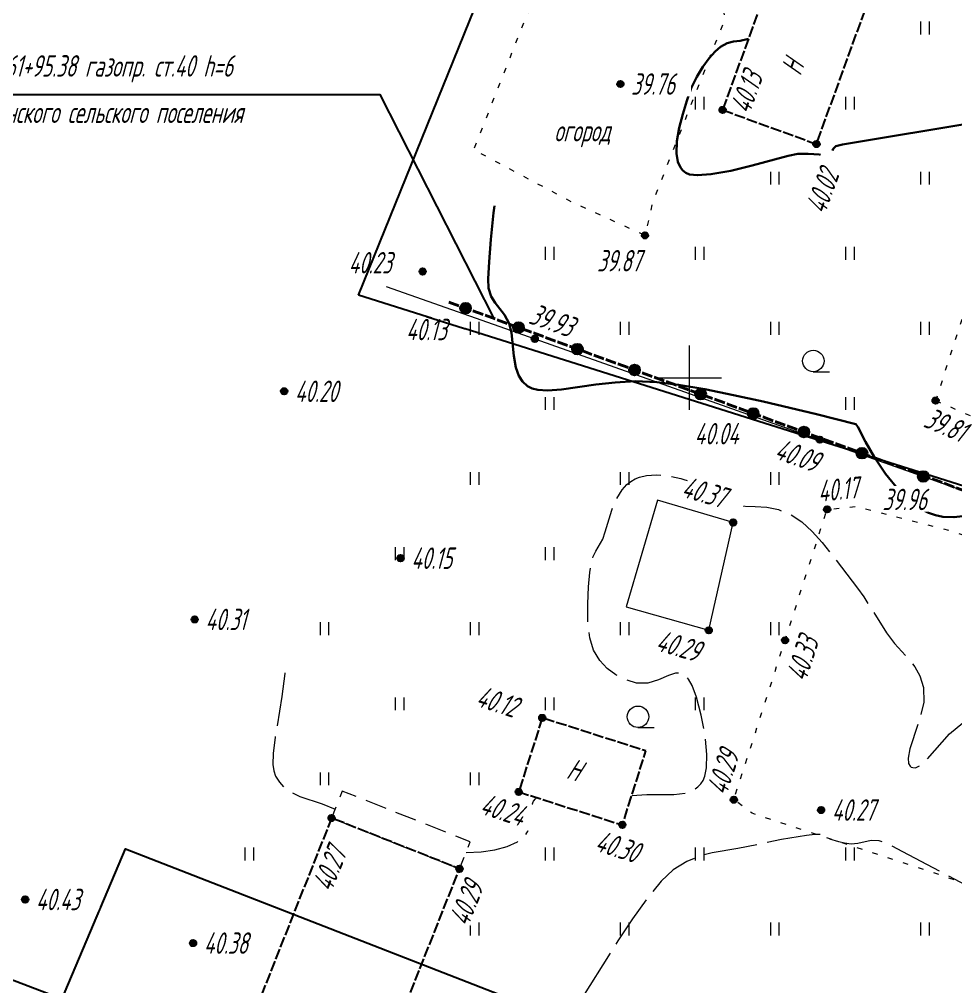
# Model space of a CAD drawing. Extents: x 2208637 to 2213412, y 575334 to 577367.
# Drawn here: x 2211068.76 to 2211112.42, y 576671.61 to 576716.71 of the extents above; entities that cross this region are included whole.
import ezdxf
from ezdxf.enums import TextEntityAlignment as Align

# ---------------------------------------------------------------- set-up
doc = ezdxf.new("R2010")
doc.units = 0
doc.header["$LTSCALE"] = 0.5
for name, pattern in [('2000_13', [1, 1, 0]), ('2000_16', [1, 1, 0]), ('2000_366_2', [1.5, 0.5, -1]), ('500_121_1_2', [1, 1, 0]), ('500_329_3', [6, 5, -1]), ('500_49_2', [3, 2, -1])]:
    doc.linetypes.add(name, pattern=pattern)
doc.layers.get('0').update_dxf_attribs({"lineweight": 25})
for name, color, linetype, lineweight in [('ИИ_ГАЗОПРОВОДЫ', 150, 'Continuous', 25), ('ИИ_ГОРИЗОНТАЛИ_ОСН', 32, 'Continuous', 15), ('ИИ_ГОРИЗОНТАЛИ_УТОЛЩ', 32, 'Continuous', 30), ('ИИ_ГРАНИЦЫ_ЗЕМЛЕПОЛЬЗОВАТЕЛЕЙ', 7, 'Continuous', 25), ('ИИ_КООРДИНАТНАЯ_СЕТКА', 3, 'Continuous', 25), ('ИИ_ОГРАДЫ', 7, 'Continuous', 25), ('ИИ_ОТМЕТКИ', 7, 'Continuous', 25), ('ИИ_СООРУЖЕНИЯ', 7, 'Continuous', 25), ('ИИ_ТРАССЫ_КЛС', 5, 'Continuous', 40), ('ИИ_УГОДЬЯ', 7, 'Continuous', 25)]:
    doc.layers.add(name, color=color, linetype=linetype, lineweight=lineweight)
doc.styles.add('D431', font='', dxfattribs={"height": 1})
doc.styles.add('GOST 2.304', font='cs_gost2304.shx', dxfattribs={"width": 0.8, "oblique": 15})
doc.styles.add('VNIPISIMPLEXCUR', font='simplex.shx', dxfattribs={"width": 0.8, "oblique": 15})
doc.styles.get('D431').set_extended_font_data('D431', italic=True)
doc.linetypes.add('2000_417_2', pattern='A,0,[3,Topography.shx,S=1,R=0,X=0,Y=0],-1.5', length=1.5)
doc.linetypes.add('2000_475_1', pattern='A,3,[1,Topography.shx,S=0.5,R=90,X=0,Y=0],0', length=3)
doc.linetypes.add('2000_476_2_5', pattern='A,5,-0.5,[40,Topography.shx,S=1,R=0,X=0,Y=0],-0.5,5', length=11)
doc.linetypes.add('2000_485_1', pattern='A,34.5,[1,Topography.shx,S=1.5,R=120,X=0.5,Y=-0.87],-0.01,[1,Topography.shx,S=1.5,R=0,X=-0.25,Y=0.43],0,[3,Topography.shx,S=1,R=0,X=0.5,Y=0],-0.01,[1,Topography.shx,S=1.5,R=60,X=0.5,Y=-0.87],-1,34.5', length=70.02)

# ---------------------------------------------------------------- blocks, each defined once
blk = doc.blocks.new('500_12')
at = {"color": 0, "linetype": 'Continuous', "lineweight": -2, "flags": 128}
for points in [[(0, 3), (0, -3)], [(-3, 0), (3, 0)]]:
    blk.add_lwpolyline(points, dxfattribs=at)
at = {"color": 7, "linetype": 'Continuous', "lineweight": -2, "style": 'D431'}
blk.add_attdef('Вертикальная_подпись', (-0.5, 0.5), '', height=2, rotation=90, dxfattribs=at)
blk.add_attdef('Горизонтальная_подпись', (0.5, 0.5), '', height=2, dxfattribs=at)
blk = doc.blocks.new('500_401')
at = {"color": 0, "linetype": 'Continuous', "lineweight": -2}
for points in [[(-0.4, 0), (-0.4, 1.2)], [(0.4, 0), (0.4, 1.2)]]:
    blk.add_lwpolyline(points, dxfattribs=at)
blk = doc.blocks.new('500_379')
at = {"color": 0, "linetype": 'Continuous', "lineweight": -2}
blk.add_lwpolyline([(0, -1), (1.5, -1)], dxfattribs=at)
blk.add_circle((0, 0), 1, dxfattribs=at)
blk = doc.blocks.new('500_330_1')
at = {"linetype": 'Continuous', "lineweight": -2}
h = blk.add_hatch(color=0, dxfattribs=at)
h.dxf.hatch_style = 1
edge = h.paths.add_edge_path()
edge.add_arc((0, 0), 0.3, 0, 360)
at = {"color": 0, "linetype": 'Continuous', "lineweight": -2}
blk.add_circle((0, 0), 0.3, dxfattribs=at)
at = {"color": 0, "linetype": 'Continuous', "lineweight": -2, "style": 'GOST 2.304', "flags": 1}
for tag, p in [('Номер', (-1, -1)), ('Номер_рабочей_станции', (-1, -3.5))]:
    blk.add_attdef(tag, text='', height=2, dxfattribs=at).set_placement(p, align=Align.RIGHT)
at = {"color": 0, "linetype": 'Continuous', "lineweight": -2, "style": 'GOST 2.304'}
blk.add_attdef('Высота', (1, -1), '', height=2, dxfattribs=at)
at = {"color": 0, "linetype": 'Continuous', "lineweight": -2, "style": 'GOST 2.304', "flags": 1}
blk.add_attdef('Код', (0, -3.5), '', height=2, dxfattribs=at)
blk = doc.blocks.new('P9645A14E2C594F75A7D5863187C4B8')
at = {"color": 0, "linetype": '2000_485_1', "lineweight": -2, "flags": 128}
blk.add_lwpolyline([(2211062.42, 576651.2), (2211063.76, 576654.56), (2211073.71, 576678.04), (2211121.87, 576659.3), (2211111.72, 576634.71), (2211074.35, 576647.21)], close=True, dxfattribs=at)
at = {"color": 0, "lineweight": -2, "flags": 1}
for tag in ['Адрес (местоположение) участка', 'Дата постановки на учет', 'Тип объекта', 'Статус записи о ЗУ по справочнику', 'Кадастровый номер, обозначение, учетный номер объекта', 'Кадастровый номер квартала', 'Вид разрешенного использования по классификатору', 'Площадь, кв.м', 'Категория земель', 'Вид использования по документу', 'Кадастровая стоимость']:
    blk.add_attdef(tag, (0, 0), '', height=0.2, dxfattribs=at)
blk = doc.blocks.new('P73C29463821740C39B50A13DAFD837')
at = {"color": 0, "linetype": '2000_485_1', "lineweight": -2, "flags": 128}
blk.add_lwpolyline([(2211084.58, 576703.85), (2211106.51, 576757.99), (2211131.17, 576748.86), (2211132.75, 576752.65), (2211146.95, 576746.94), (2211146.45, 576745.84), (2211158.63, 576740.76), (2211132.6, 576688.7)], close=True, dxfattribs=at)
at = {"color": 0, "lineweight": -2, "flags": 1}
for tag in ['Адрес (местоположение) участка', 'Дата постановки на учет', 'Тип объекта', 'Статус записи о ЗУ по справочнику', 'Кадастровый номер, обозначение, учетный номер объекта', 'Кадастровый номер квартала', 'Вид разрешенного использования по классификатору', 'Площадь, кв.м', 'Категория земель', 'Вид использования по документу', 'Кадастровая стоимость']:
    blk.add_attdef(tag, (0, 0), '', height=0.2, dxfattribs=at)
blk = doc.blocks.new('500_107_1_1')
at = {"linetype": 'Continuous', "lineweight": -2}
h = blk.add_hatch(color=0, dxfattribs=at)
h.dxf.hatch_style = 1
edge = h.paths.add_edge_path()
edge.add_arc((0, 0), 0.5, 0, 360)
at = {"color": 0, "linetype": 'Continuous', "lineweight": -2}
blk.add_circle((0, 0), 0.5, dxfattribs=at)
at = {"color": 0, "linetype": 'Continuous', "lineweight": -2, "style": 'VNIPISIMPLEXCUR', "oblique": 15, "width": 0.8}
for tag, p in [('Номер', (1, -0.5)), ('Тип', (1, -3)), ('Высота', (1, -5.5)), ('Пояснительная_надпись', (1, -8))]:
    blk.add_attdef(tag, p, '', height=2, dxfattribs=at)

msp = doc.modelspace()

# ---------------------------------------------------------------- linework, layer by layer
at = {"layer": 'ИИ_ГАЗОПРОВОДЫ', "color": 7, "flags": 128}
msp.add_lwpolyline([(2211058.357, 576713.2), (2211085.577, 576713.2), (2211090.885, 576702.762)], dxfattribs=at)
at = {"layer": 'ИИ_ГАЗОПРОВОДЫ', "color": 7, "linetype": '500_121_1_2', "lineweight": 40, "flags": 128}
msp.add_lwpolyline([(2211088.788, 576703.529), (2211142.478, 576683.886), (2211149.678, 576677.847), (2211164.965, 576668.244), (2211179.653, 576655.199)], dxfattribs=at)
at = {"layer": 'ИИ_ГОРИЗОНТАЛИ_ОСН', "color": 32, "linetype": '500_329_3', "lineweight": 20, "elevation": 40.25, "flags": 128}
for points in [[(2211097.32, 576680.527), (2211098.03, 576680.564), (2211099.281, 576680.568), (2211099.804, 576680.634), (2211100.165, 576680.764), (2211100.4, 576680.923), (2211100.538, 576681.065), (2211100.65, 576681.229), (2211100.728, 576681.43), (2211100.799, 576681.813), (2211100.816, 576682.442), (2211100.734, 576683.34), (2211100.564, 576684.264), (2211100.336, 576685.107), (2211100.13, 576685.653), (2211099.972, 576685.951), (2211099.868, 576686.084), (2211099.747, 576686.172), (2211099.599, 576686.223), (2211099.365, 576686.222), (2211099.028, 576686.118), (2211098.57, 576685.917), (2211098.074, 576685.758), (2211097.544, 576685.768), (2211097.03, 576685.93), (2211096.576, 576686.149), (2211096.179, 576686.441), (2211095.833, 576686.822), (2211095.534, 576687.307), (2211095.358, 576687.882), (2211095.277, 576688.635), (2211095.267, 576689.461), (2211095.304, 576690.256), (2211095.366, 576690.917), (2211095.429, 576691.337), (2211095.525, 576691.67), (2211095.646, 576691.919), (2211095.964, 576692.478), (2211096.085, 576692.817), (2211096.386, 576693.83), (2211096.618, 576694.376), (2211096.866, 576694.774), (2211097.096, 576695.028), (2211097.274, 576695.169), (2211097.473, 576695.282), (2211097.683, 576695.366), (2211098.014, 576695.446), (2211098.474, 576695.476), (2211099.052, 576695.422), (2211099.601, 576695.301), (2211100.471, 576695.022), (2211100.859, 576694.823), (2211101.402, 576694.336), (2211101.787, 576694.117), (2211102.151, 576694.031), (2211103.081, 576693.995), (2211103.613, 576693.958), (2211104.165, 576693.849), (2211104.72, 576693.625), (2211105.248, 576693.275), (2211105.737, 576692.833), (2211106.195, 576692.325), (2211106.633, 576691.778), (2211107.852, 576690.187), (2211108.137, 576689.783), (2211109.206, 576688.114), (2211109.578, 576687.618), (2211110.245, 576686.879), (2211110.521, 576686.523), (2211110.749, 576686.103), (2211110.92, 576685.562), (2211110.932, 576684.881), (2211110.759, 576684.129), (2211110.288, 576682.7), (2211110.203, 576682.258), (2211110.229, 576682.01), (2211110.301, 576681.893), (2211110.356, 576681.85), (2211110.42, 576681.823), (2211110.555, 576681.82), (2211110.778, 576681.929), (2211111.114, 576682.24), (2211112.142, 576683.398), (2211112.757, 576683.915), (2211113.437, 576684.202), (2211114.179, 576684.214), (2211114.938, 576684.047), (2211115.654, 576683.777), (2211116.268, 576683.481), (2211116.944, 576683.119), (2211117.369, 576682.994), (2211118, 576682.888), (2211118.522, 576682.775), (2211119.094, 576682.598), (2211119.652, 576682.337), (2211120.162, 576681.976), (2211120.76, 576681.465), (2211121.367, 576680.885), (2211121.907, 576680.318), (2211122.239, 576679.928), (2211122.404, 576679.699), (2211122.478, 576679.546), (2211122.496, 576679.389), (2211122.483, 576679.245), (2211122.421, 576679.064), (2211122.288, 576678.842), (2211122.108, 576678.602), (2211121.821, 576678.348), (2211120.423, 576677.299), (2211117.807, 576675.438), (2211116.911, 576674.837), (2211116.667, 576674.712), (2211116.459, 576674.635), (2211116.206, 576674.624), (2211115.892, 576674.759), (2211115.22, 576675.103), (2211109.967, 576677.904), (2211109.239, 576678.264), (2211108.852, 576678.419), (2211108.477, 576678.433), (2211107.856, 576678.291), (2211107.544, 576678.263), (2211107.236, 576678.299), (2211106.972, 576678.359), (2211106.563, 576678.493), (2211106.252, 576678.658), (2211106.076, 576678.71), (2211105.861, 576678.703), (2211105.467, 576678.657), (2211104.308, 576678.469), (2211102.273, 576678.052), (2211101.068, 576677.853), (2211100.482, 576677.697), (2211099.882, 576677.447), (2211099.249, 576677.057), (2211098.694, 576676.533), (2211098.046, 576675.738), (2211097.357, 576674.776), (2211096.675, 576673.753), (2211095.022, 576671.118), (2211094.738, 576671.078), (2211094.734, 576670.822), (2211094.221, 576670.115), (2211093.67, 576669.4), (2211092.989, 576668.554), (2211092.226, 576667.663), (2211091.432, 576666.81), (2211090.654, 576666.078), (2211089.943, 576665.551), (2211089.201, 576665.22), (2211088.487, 576665.079), (2211087.798, 576665.046), (2211087.132, 576665.04), (2211086.487, 576664.98), (2211085.86, 576664.786), (2211085.25, 576664.376), (2211084.73, 576663.742), (2211084.353, 576662.978), (2211084.09, 576662.157), (2211083.91, 576661.349), (2211083.684, 576660.061), (2211083.577, 576659.725), (2211083.382, 576659.444), (2211083.195, 576659.246), (2211082.99, 576659.059), (2211081.112, 576657.151), (2211080.338, 576656.346), (2211079.625, 576655.572), (2211079.08, 576654.923), (2211078.807, 576654.495), (2211078.767, 576654.026), (2211078.993, 576653.19), (2211078.915, 576652.766), (2211078.649, 576652.446), (2211078.244, 576652.171), (2211077.2, 576651.655), (2211076.136, 576651.085), (2211075.254, 576650.669), (2211074.901, 576650.463), (2211074.615, 576650.213), (2211074.387, 576649.885), (2211074.27, 576649.576), (2211074.184, 576649.239), (2211074.049, 576648.83)], [(2211081.148, 576686.248), (2211081.146, 576686.217), (2211081.005, 576685.141), (2211080.695, 576683.251), (2211080.6, 576682.484), (2211080.586, 576681.977), (2211080.624, 576681.668), (2211080.713, 576681.425), (2211080.899, 576681.143), (2211081.104, 576680.919), (2211081.408, 576680.689), (2211081.839, 576680.478), (2211082.878, 576680.129), (2211083.486, 576679.887)], [(2211089.592, 576677.869), (2211090.298, 576677.891), (2211090.942, 576677.986), (2211091.51, 576678.148), (2211091.985, 576678.371), (2211092.353, 576678.649), (2211092.556, 576678.989), (2211092.611, 576679.377), (2211092.619, 576679.771), (2211092.658, 576680.066), (2211092.739, 576680.262), (2211092.829, 576680.375), (2211092.893, 576680.424)]]:
    msp.add_lwpolyline(points, dxfattribs=at)
at = {"layer": 'ИИ_ГОРИЗОНТАЛИ_УТОЛЩ', "elevation": 40, "flags": 128}
for points in [[(2211113.59, 576711.942), (2211107.139, 576710.865), (2211106.833, 576710.796), (2211106.717, 576710.669), (2211106.65, 576710.527), (2211106.533, 576710.413), (2211106.321, 576710.387), (2211105.545, 576710.437), (2211105.068, 576710.431), (2211104.607, 576710.338), (2211102.931, 576709.887), (2211101.945, 576709.649), (2211101.013, 576709.481), (2211100.383, 576709.437), (2211100.017, 576709.478), (2211099.837, 576709.546), (2211099.702, 576709.659), (2211099.591, 576709.805), (2211099.475, 576710.06), (2211099.404, 576710.458), (2211099.423, 576711.026), (2211099.531, 576711.644), (2211099.695, 576712.281), (2211099.881, 576712.906), (2211100.096, 576713.493), (2211100.355, 576714.026), (2211100.639, 576714.497), (2211100.93, 576714.894), (2211101.208, 576715.208), (2211101.454, 576715.426), (2211101.766, 576715.599), (2211102.059, 576715.665), (2211102.375, 576715.703), (2211102.756, 576715.791)], [(2211090.918, 576708.007), (2211090.88, 576707.68), (2211090.753, 576706.446), (2211090.664, 576705.398), (2211090.622, 576704.617), (2211090.639, 576704.181), (2211090.769, 576703.782), (2211090.951, 576703.483), (2211091.386, 576702.924), (2211091.597, 576702.531), (2211091.715, 576702.09), (2211091.824, 576701.016), (2211091.919, 576700.475), (2211092.062, 576700.081), (2211092.226, 576699.824), (2211092.451, 576699.611), (2211092.672, 576699.497), (2211092.946, 576699.432), (2211093.386, 576699.409), (2211094.041, 576699.457), (2211095.64, 576699.677), (2211096.547, 576699.78), (2211097.502, 576699.832), (2211098.488, 576699.798), (2211099.504, 576699.67), (2211100.726, 576699.459), (2211102.068, 576699.19), (2211103.442, 576698.891), (2211105.942, 576698.305), (2211107.772, 576697.842), (2211107.864, 576697.71), (2211108.221, 576697.009), (2211108.626, 576696.309), (2211109.157, 576695.517), (2211109.796, 576694.738), (2211110.372, 576694.195), (2211110.835, 576693.871), (2211111.157, 576693.707), (2211111.488, 576693.591), (2211111.826, 576693.522), (2211112.342, 576693.495), (2211113.038, 576693.575)]]:
    msp.add_lwpolyline(points, dxfattribs=at)
at = {"layer": 'ИИ_ОГРАДЫ', "linetype": '2000_475_1', "lineweight": 20, "flags": 128}
msp.add_lwpolyline([(2211085.876, 576704.254), (2211092.797, 576701.811), (2211101.264, 576698.821), (2211106.088, 576697.111), (2211119.353, 576692.407), (2211120.505, 576691.998), (2211132.541, 576687.692), (2211131.934, 576686.27), (2211129.11, 576679.656), (2211125.787, 576671.871), (2211125.68, 576671.62)], dxfattribs=at)
at = {"layer": 'ИИ_ОГРАДЫ', "linetype": '2000_476_2_5', "lineweight": 20, "flags": 128}
msp.add_lwpolyline([(2211097.055, 576689.323), (2211100.91, 576688.225), (2211102.046, 576693.251), (2211098.515, 576694.295)], close=True, dxfattribs=at)
at = {"layer": 'ИИ_СООРУЖЕНИЯ', "linetype": '2000_16', "flags": 128}
for points in [[(2211101.556, 576712.482), (2211105.934, 576710.893), (2211108.222, 576717.199), (2211103.843, 576718.787)], [(2211093.146, 576684.142), (2211092.047, 576680.693), (2211096.882, 576679.153), (2211097.981, 576682.601)]]:
    msp.add_lwpolyline(points, close=True, dxfattribs=at)
at = {"layer": 'ИИ_СООРУЖЕНИЯ', "color": 7, "linetype": '500_49_2', "lineweight": 20, "flags": 128}
msp.add_lwpolyline([(2211083.322, 576679.474), (2211089.289, 576677.105), (2211089.789, 576678.363), (2211083.822, 576680.732)], close=True, dxfattribs=at)
at = {"layer": 'ИИ_СООРУЖЕНИЯ', "linetype": '2000_13', "flags": 128}
msp.add_lwpolyline([(2211077.645, 576665.174), (2211079.573, 576664.408), (2211083.079, 576663.017), (2211083.612, 576662.805), (2211086.6, 576670.331), (2211089.289, 576677.105), (2211083.322, 576679.474)], close=True, dxfattribs=at)
at = {"layer": 'ИИ_ТРАССЫ_КЛС', "lineweight": 25, "flags": 128}
msp.add_lwpolyline([(2211119.944, 576652.255), (2211048.322, 576679.599), (2211039.57, 576679.599)], dxfattribs=at)
at = {"layer": 'ИИ_УГОДЬЯ', "linetype": '2000_366_2', "lineweight": 20, "flags": 128}
for points in [[(2211111.488, 576698.932), (2211118.159, 576696.062), (2211122.16, 576694.809), (2211131.91, 576691.756), (2211134.167, 576693.448), (2211138.865, 576703.634), (2211141.094, 576708.467), (2211147.05, 576720.55), (2211148.128, 576726.701), (2211145.152, 576730.136), (2211139.712, 576732.555), (2211136.582, 576737.219), (2211131.707, 576739.526), (2211127.962, 576734.861), (2211125.757, 576730.29), (2211125.242, 576729.223), (2211123.96, 576720.816), (2211120.362, 576714.218), (2211118.386, 576711.194), (2211116.411, 576708.17), (2211113.486, 576705.145)], [(2211094.078, 576721.081), (2211101.353, 576718.378), (2211101.663, 576716.739), (2211098.292, 576708.186), (2211097.937, 576706.635), (2211094.522, 576708.186), (2211089.953, 576710.623)]]:
    msp.add_lwpolyline(points, close=True, dxfattribs=at)
msp.add_lwpolyline([(2211125.787, 576671.871), (2211125.01, 576672.088), (2211120.343, 576673.854), (2211117.125, 576675.031), (2211114.313, 576675.955), (2211102.941, 576679.694), (2211102.08, 576680.328), (2211104.468, 576687.759), (2211106.431, 576693.864), (2211107.79, 576694), (2211112.186, 576692.868), (2211119.652, 576690.409), (2211124.421, 576688.839), (2211131.934, 576686.27)], dxfattribs=at)

# ---------------------------------------------------------------- block references
at = {"layer": 'ИИ_ГАЗОПРОВОДЫ', "color": 7, "xscale": 0.4999999999999999, "yscale": 0.4999999999999999, "zscale": 0.4999999999999999}
for p in [(2211089.572, 576703.242, 40.126), (2211092.041, 576702.338, 39.971), (2211094.786, 576701.334, 39.936), (2211097.452, 576700.359, 39.971), (2211100.532, 576699.232, 40.011), (2211102.986, 576698.334, 40.043), (2211105.35, 576697.469, 40.074), (2211108.056, 576696.479, 40.034), (2211110.914, 576695.399, 39.957)]:
    msp.add_blockref('500_107_1_1', p, dxfattribs=at)
at = {"layer": 'ИИ_КООРДИНАТНАЯ_СЕТКА', "color": 3, "lineweight": 20, "xscale": 0.5, "yscale": 0.5, "zscale": 0.5}
msp.add_blockref('500_12', (2211100, 576700), dxfattribs=at)
at = {"layer": 'ИИ_УГОДЬЯ', "lineweight": 20, "xscale": 0.5, "yscale": 0.5, "zscale": 0.5}
for name, p in [('500_401', (2211111, 576716)), ('500_401', (2211100.5, 576712.5)), ('500_401', (2211107.5, 576712.5)), ('500_401', (2211104, 576709)), ('500_401', (2211111, 576709)), ('500_401', (2211093.5, 576705.5)), ('500_401', (2211100.5, 576705.5)), ('500_401', (2211107.5, 576705.5)), ('500_401', (2211090, 576702)), ('500_401', (2211097, 576702)), ('500_401', (2211104, 576702)), ('500_401', (2211111, 576702)), ('500_379', (2211105.786, 576700.781)), ('500_401', (2211093.5, 576698.5)), ('500_401', (2211107.5, 576698.5)), ('500_401', (2211090, 576695)), ('500_401', (2211097, 576695)), ('500_401', (2211104, 576695)), ('500_401', (2211086.5, 576691.5)), ('500_401', (2211093.5, 576691.5)), ('500_401', (2211083, 576688)), ('500_401', (2211090, 576688)), ('500_401', (2211097, 576688)), ('500_401', (2211104, 576688)), ('500_401', (2211086.5, 576684.5)), ('500_401', (2211093.5, 576684.5)), ('500_401', (2211100.5, 576684.5)), ('500_379', (2211097.611, 576684.194)), ('500_401', (2211083, 576681)), ('500_401', (2211090, 576681)), ('500_401', (2211079.5, 576677.5)), ('500_401', (2211093.5, 576677.5)), ('500_401', (2211100.5, 576677.5)), ('500_401', (2211107.5, 576677.5)), ('500_401', (2211090, 576674)), ('500_401', (2211097, 576674)), ('500_401', (2211104, 576674)), ('500_401', (2211111, 576674))]:
    msp.add_blockref(name, p, dxfattribs=at)

# ---------------------------------------------------------------- wipeouts: each hides what was drawn before it
at = {"lineweight": 0}
for points, layer in [([(2211067.093, 576713.964), (2211082.241, 576713.964), (2211082.241, 576715.162), (2211067.093, 576715.162)], 'ИИ_ГАЗОПРОВОДЫ'), ([(2211081.729, 576698.797), (2211084.53, 576698.797), (2211084.53, 576700.015), (2211081.729, 576700.015)], 'ИИ_ОТМЕТКИ')]:
    msp.add_wipeout(points, dxfattribs=at).dxf.layer = layer

# ---------------------------------------------------------------- next in the draw order: block references
at = {"layer": 'ИИ_ОТМЕТКИ'}
ref = msp.add_blockref('500_330_1', (2211081.112, 576699.367, 40.196), dxfattribs=dict(at, xscale=0.5, yscale=0.5, zscale=0.5))
ref.add_attrib('Высота', '40.20', (2211081.612, 576698.867), dxfattribs={"layer": '0', "color": 0, "linetype": 'Continuous', "lineweight": -2, "height": 1, "style": 'GOST 2.304', "oblique": 15, "width": 0.8})

# ---------------------------------------------------------------- next in the draw order: texts
at = {"layer": 'ИИ_ГАЗОПРОВОДЫ', "color": 7, "style": 'GOST 2.304', "oblique": 15, "width": 0.8}
msp.add_text('ПК61+95.38 газопр. ст.40 h=6', height=1, dxfattribs=at).set_placement((2211067.043, 576714.034, 40.07))

# ---------------------------------------------------------------- next in the draw order: wipeouts: each hides what was drawn before it
at = {"lineweight": 0}
for points, layer in [([(2211058.12, 576711.801), (2211085.327, 576711.801), (2211085.327, 576712.972), (2211058.12, 576712.972)], 'ИИ_ГАЗОПРОВОДЫ'), ([(2211102.921, 576712.335), (2211103.815, 576714.799), (2211102.743, 576715.188), (2211101.849, 576712.724)], 'ИИ_ОТМЕТКИ'), ([(2211097.34, 576713.12), (2211100.088, 576713.12), (2211100.088, 576714.318), (2211097.34, 576714.318)], 'ИИ_ОТМЕТКИ'), ([(2211106.437, 576707.667), (2211107.4, 576710.322), (2211106.255, 576710.738), (2211105.292, 576708.083)], 'ИИ_ОТМЕТКИ'), ([(2211084.232, 576704.79), (2211087.033, 576704.79), (2211087.033, 576706.007), (2211084.232, 576706.007)], 'ИИ_ОТМЕТКИ'), ([(2211095.751, 576704.884), (2211098.579, 576704.884), (2211098.579, 576706.024), (2211095.751, 576706.024)], 'ИИ_ОТМЕТКИ'), ([(2211092.487, 576702.466), (2211095.135, 576701.532), (2211095.514, 576702.607), (2211092.866, 576703.541)], 'ИИ_ОТМЕТКИ'), ([(2211086.913, 576701.675), (2211089.534, 576701.675), (2211089.534, 576702.815), (2211086.913, 576702.815)], 'ИИ_ОТМЕТКИ'), ([(2211110.887, 576697.65), (2211113.32, 576696.603), (2211113.77, 576697.65), (2211111.338, 576698.697)], 'ИИ_ОТМЕТКИ'), ([(2211100.366, 576696.821), (2211103.026, 576696.821), (2211103.026, 576697.961), (2211100.366, 576697.961)], 'ИИ_ОТМЕТКИ'), ([(2211099.68, 576694.361), (2211102.394, 576693.589), (2211102.706, 576694.685), (2211099.993, 576695.458)], 'ИИ_ОТМЕТКИ'), ([(2211106.169, 576694.148), (2211108.797, 576694.41), (2211108.684, 576695.545), (2211106.056, 576695.282)], 'ИИ_ОТМЕТКИ'), ([(2211109.063, 576693.755), (2211111.791, 576693.755), (2211111.791, 576694.953), (2211109.063, 576694.953)], 'ИИ_ОТМЕТКИ'), ([(2211087.153, 576691.017), (2211089.774, 576691.017), (2211089.774, 576692.157), (2211087.153, 576692.157)], 'ИИ_ОТМЕТКИ'), ([(2211077.556, 576688.162), (2211080.197, 576688.162), (2211080.197, 576689.302), (2211077.556, 576689.302)], 'ИИ_ОТМЕТКИ'), ([(2211105.546, 576685.88), (2211106.403, 576688.546), (2211105.317, 576688.895), (2211104.46, 576686.229)], 'ИИ_ОТМЕТКИ'), ([(2211098.479, 576687.199), (2211101.173, 576686.432), (2211101.507, 576687.603), (2211098.813, 576688.37)], 'ИИ_ОТМЕТКИ'), ([(2211090.086, 576684.611), (2211092.606, 576683.808), (2211092.976, 576684.968), (2211090.456, 576685.771)], 'ИИ_ОТМЕТКИ'), ([(2211101.839, 576680.578), (2211102.696, 576683.244), (2211101.537, 576683.617), (2211100.68, 576680.95)], 'ИИ_ОТМЕТКИ'), ([(2211090.274, 576679.591), (2211092.808, 576678.783), (2211093.178, 576679.943), (2211090.644, 576680.751)], 'ИИ_ОТМЕТКИ'), ([(2211106.765, 576679.277), (2211109.586, 576679.277), (2211109.586, 576680.495), (2211106.765, 576680.495)], 'ИИ_ОТМЕТКИ'), ([(2211083.425, 576676.067), (2211084.466, 576678.689), (2211083.334, 576679.138), (2211082.293, 576676.516)], 'ИИ_ОТМЕТКИ'), ([(2211095.637, 576677.868), (2211098.305, 576677.017), (2211098.651, 576678.103), (2211095.983, 576678.954)], 'ИИ_ОТМЕТКИ'), ([(2211089.8, 576674.456), (2211090.834, 576677.059), (2211089.702, 576677.509), (2211088.669, 576674.905)], 'ИИ_ОТМЕТКИ'), ([(2211069.651, 576675.106), (2211072.512, 576675.106), (2211072.512, 576676.246), (2211069.651, 576676.246)], 'ИИ_ОТМЕТКИ'), ([(2211077.481, 576673.075), (2211080.282, 576673.075), (2211080.282, 576674.215), (2211077.481, 576674.215)], 'ИИ_ОТМЕТКИ'), ([(2211105.272, 576714.059), (2211105.561, 576714.856), (2211104.49, 576715.245), (2211104.2, 576714.448)], 'ИИ_СООРУЖЕНИЯ'), ([(2211094.25, 576681.255), (2211095.058, 576680.998), (2211095.404, 576682.084), (2211094.596, 576682.341)], 'ИИ_СООРУЖЕНИЯ'), ([(2211093.756, 576710.942), (2211097.437, 576710.942), (2211097.437, 576712.113), (2211093.756, 576712.113)], 'ИИ_УГОДЬЯ')]:
    msp.add_wipeout(points, dxfattribs=at).dxf.layer = layer

# ---------------------------------------------------------------- next in the draw order: block references
at = {"layer": 'ИИ_ГРАНИЦЫ_ЗЕМЛЕПОЛЬЗОВАТЕЛЕЙ'}
msp.add_blockref('P9645A14E2C594F75A7D5863187C4B8', (0, 0), dxfattribs=at)
at = {"layer": 'ИИ_ОТМЕТКИ'}
ref = msp.add_blockref('500_330_1', (2211101.556, 576712.482, 40.13), dxfattribs=dict(at, xscale=0.5, yscale=0.5, zscale=0.5, rotation=70.05991637532257))
ref.add_attrib('Высота', '40.13', (2211102.815, 576712.249), dxfattribs={"layer": '0', "color": 0, "linetype": 'Continuous', "lineweight": -2, "height": 1, "rotation": 70.0599, "style": 'GOST 2.304', "oblique": 15, "width": 0.8})
ref = msp.add_blockref('500_330_1', (2211096.79, 576713.69, 39.76), dxfattribs=dict(at, xscale=0.5, yscale=0.5, zscale=0.5))
ref.add_attrib('Высота', '39.76', (2211097.29, 576713.19, 39.76), dxfattribs={"layer": '0', "color": 0, "linetype": 'Continuous', "lineweight": -2, "height": 1, "style": 'GOST 2.304', "oblique": 15, "width": 0.8})
ref = msp.add_blockref('500_330_1', (2211105.934, 576710.893, 40.016), dxfattribs=dict(at, xscale=0.5, yscale=0.5, zscale=0.5, rotation=70.05991637532257))
ref.add_attrib('Высота', '40.02', (2211106.331, 576707.581), dxfattribs={"layer": '0', "color": 0, "linetype": 'Continuous', "lineweight": -2, "height": 1, "rotation": 70.0599, "style": 'GOST 2.304', "oblique": 15, "width": 0.8})
ref = msp.add_blockref('500_330_1', (2211097.937, 576706.635, 39.867), dxfattribs=dict(at, xscale=0.5, yscale=0.5, zscale=0.5))
ref.add_attrib('Высота', '39.87', (2211095.701, 576704.954), dxfattribs={"layer": '0', "color": 0, "linetype": 'Continuous', "lineweight": -2, "height": 1, "style": 'GOST 2.304', "oblique": 15, "width": 0.8})
ref = msp.add_blockref('500_330_1', (2211087.57, 576704.95, 40.23), dxfattribs=dict(at, xscale=0.5, yscale=0.5, zscale=0.5))
ref.add_attrib('Высота', '40.23', (2211084.115, 576704.86), dxfattribs={"layer": '0', "color": 0, "linetype": 'Continuous', "lineweight": -2, "height": 1, "style": 'GOST 2.304', "oblique": 15, "width": 0.8})
ref = msp.add_blockref('500_330_1', (2211089.572, 576703.242, 40.126), dxfattribs=dict(at, xscale=0.5, yscale=0.5, zscale=0.5))
ref.add_attrib('Высота', '40.13', (2211086.796, 576701.745), dxfattribs={"layer": '0', "color": 0, "linetype": 'Continuous', "lineweight": -2, "height": 1, "style": 'GOST 2.304', "oblique": 15, "width": 0.8})
ref = msp.add_blockref('500_330_1', (2211092.797, 576701.811, 39.931), dxfattribs=dict(at, xscale=0.4999999999999999, yscale=0.4999999999999999, zscale=0.4999999999999999, rotation=340.5554265831544))
ref.add_attrib('Высота', '39.93', (2211092.463, 576702.549), dxfattribs={"layer": '0', "color": 0, "linetype": 'Continuous', "lineweight": -2, "height": 1, "rotation": 340.5554, "style": 'GOST 2.304', "oblique": 15, "width": 0.8})
ref = msp.add_blockref('500_330_1', (2211111.488, 576698.932, 39.813), dxfattribs=dict(at, xscale=0.4999999999999997, yscale=0.4999999999999997, zscale=0.4999999999999997, rotation=336.7157488561745))
ref.add_attrib('Высота', '39.81', (2211110.869, 576697.734), dxfattribs={"layer": '0', "color": 0, "linetype": 'Continuous', "lineweight": -2, "height": 1, "rotation": 336.7157, "style": 'GOST 2.304', "oblique": 15, "width": 0.8})
ref = msp.add_blockref('500_330_1', (2211102.986, 576698.334, 40.043), dxfattribs=dict(at, xscale=0.5, yscale=0.5, zscale=0.5))
ref.add_attrib('Высота', '40.04', (2211100.249, 576696.891), dxfattribs={"layer": '0', "color": 0, "linetype": 'Continuous', "lineweight": -2, "height": 1, "style": 'GOST 2.304', "oblique": 15, "width": 0.8})
ref = msp.add_blockref('500_330_1', (2211110.914, 576695.399, 39.957), dxfattribs=dict(at, xscale=0.5, yscale=0.5, zscale=0.5))
ref.add_attrib('Высота', '39.96', (2211109.013, 576693.825), dxfattribs={"layer": '0', "color": 0, "linetype": 'Continuous', "lineweight": -2, "height": 1, "style": 'GOST 2.304', "oblique": 15, "width": 0.8})
ref = msp.add_blockref('500_330_1', (2211102.046, 576693.251, 40.372), dxfattribs=dict(at, xscale=0.5, yscale=0.5, zscale=0.5, rotation=344.1051249240473))
ref.add_attrib('Высота', '40.37', (2211099.587, 576694.461), dxfattribs={"layer": '0', "color": 0, "linetype": 'Continuous', "lineweight": -2, "height": 1, "rotation": 344.1051, "style": 'GOST 2.304', "oblique": 15, "width": 0.8})
ref = msp.add_blockref('500_330_1', (2211086.536, 576691.587, 40.151), dxfattribs=dict(at, xscale=0.5, yscale=0.5, zscale=0.5))
ref.add_attrib('Высота', '40.15', (2211087.036, 576691.087, -26.767), dxfattribs={"layer": '0', "color": 0, "linetype": 'Continuous', "lineweight": -2, "height": 1, "style": 'GOST 2.304', "oblique": 15, "width": 0.8})
ref = msp.add_blockref('500_330_1', (2211076.939, 576688.732, 40.306), dxfattribs=dict(at, xscale=0.5, yscale=0.5, zscale=0.5))
ref.add_attrib('Высота', '40.31', (2211077.439, 576688.232), dxfattribs={"layer": '0', "color": 0, "linetype": 'Continuous', "lineweight": -2, "height": 1, "style": 'GOST 2.304', "oblique": 15, "width": 0.8})
ref = msp.add_blockref('500_330_1', (2211100.91, 576688.225, 40.294), dxfattribs=dict(at, xscale=0.5, yscale=0.5, zscale=0.5, rotation=344.1051249240473))
ref.add_attrib('Высота', '40.29', (2211098.386, 576687.298), dxfattribs={"layer": '0', "color": 0, "linetype": 'Continuous', "lineweight": -2, "height": 1, "rotation": 344.1051, "style": 'GOST 2.304', "oblique": 15, "width": 0.8})
ref = msp.add_blockref('500_330_1', (2211104.468, 576687.759, 40.335), dxfattribs=dict(at, xscale=0.5, yscale=0.5, zscale=0.5, rotation=72.18317676040046))
ref.add_attrib('Высота', '40.33', (2211105.443, 576685.79), dxfattribs={"layer": '0', "color": 0, "linetype": 'Continuous', "lineweight": -2, "height": 1, "rotation": 72.1832, "style": 'GOST 2.304', "oblique": 15, "width": 0.8})
ref = msp.add_blockref('500_330_1', (2211093.146, 576684.142, 40.119), dxfattribs=dict(at, xscale=0.4999999999999998, yscale=0.4999999999999998, zscale=0.4999999999999998, rotation=342.3204192927446))
ref.add_attrib('Высота', '40.12', (2211089.996, 576684.713), dxfattribs={"layer": '0', "color": 0, "linetype": 'Continuous', "lineweight": -2, "height": 1, "rotation": 342.3204, "style": 'GOST 2.304', "oblique": 15, "width": 0.8})
ref = msp.add_blockref('500_330_1', (2211102.08, 576680.328, 40.292), dxfattribs=dict(at, xscale=0.5, yscale=0.5, zscale=0.5, rotation=72.18317676040046))
ref.add_attrib('Высота', '40.29', (2211101.737, 576680.488), dxfattribs={"layer": '0', "color": 0, "linetype": 'Continuous', "lineweight": -2, "height": 1, "rotation": 72.1832, "style": 'GOST 2.304', "oblique": 15, "width": 0.8})
ref = msp.add_blockref('500_330_1', (2211092.047, 576680.693, 40.24), dxfattribs=dict(at, xscale=0.4999999999999998, yscale=0.4999999999999998, zscale=0.4999999999999998, rotation=342.3204192927446))
ref.add_attrib('Высота', '40.24', (2211090.184, 576679.693), dxfattribs={"layer": '0', "color": 0, "linetype": 'Continuous', "lineweight": -2, "height": 1, "rotation": 342.3204, "style": 'GOST 2.304', "oblique": 15, "width": 0.8})
ref = msp.add_blockref('500_330_1', (2211106.148, 576679.847, 40.271), dxfattribs=dict(at, xscale=0.5, yscale=0.5, zscale=0.5))
ref.add_attrib('Высота', '40.27', (2211106.648, 576679.347, -26.847), dxfattribs={"layer": '0', "color": 0, "linetype": 'Continuous', "lineweight": -2, "height": 1, "style": 'GOST 2.304', "oblique": 15, "width": 0.8})
ref = msp.add_blockref('500_330_1', (2211083.322, 576679.474, 40.274), dxfattribs=dict(at, xscale=0.4999999999999999, yscale=0.4999999999999999, zscale=0.4999999999999999, rotation=68.34700541236836))
ref.add_attrib('Высота', '40.27', (2211083.317, 576675.984), dxfattribs={"layer": '0', "color": 0, "linetype": 'Continuous', "lineweight": -2, "height": 1, "rotation": 68.347, "style": 'GOST 2.304', "oblique": 15, "width": 0.8})
ref = msp.add_blockref('500_330_1', (2211096.882, 576679.153, 40.299), dxfattribs=dict(at, xscale=0.4999999999999998, yscale=0.4999999999999998, zscale=0.4999999999999998, rotation=342.3204192927446))
ref.add_attrib('Высота', '40.30', (2211095.546, 576677.97), dxfattribs={"layer": '0', "color": 0, "linetype": 'Continuous', "lineweight": -2, "height": 1, "rotation": 342.3204, "style": 'GOST 2.304', "oblique": 15, "width": 0.8})
ref = msp.add_blockref('500_330_1', (2211089.289, 576677.105, 40.293), dxfattribs=dict(at, xscale=0.4999999999999999, yscale=0.4999999999999999, zscale=0.4999999999999999, rotation=68.34700541236836))
ref.add_attrib('Высота', '40.29', (2211089.692, 576674.373), dxfattribs={"layer": '0', "color": 0, "linetype": 'Continuous', "lineweight": -2, "height": 1, "rotation": 68.347, "style": 'GOST 2.304', "oblique": 15, "width": 0.8})
ref = msp.add_blockref('500_330_1', (2211069.034, 576675.676, 40.43), dxfattribs=dict(at, xscale=0.5, yscale=0.5, zscale=0.5))
ref.add_attrib('Высота', '40.43', (2211069.534, 576675.176), dxfattribs={"layer": '0', "color": 0, "linetype": 'Continuous', "lineweight": -2, "height": 1, "style": 'GOST 2.304', "oblique": 15, "width": 0.8})
ref = msp.add_blockref('500_330_1', (2211076.864, 576673.645, 40.375), dxfattribs=dict(at, xscale=0.5, yscale=0.5, zscale=0.5))
ref.add_attrib('Высота', '40.38', (2211077.364, 576673.145, -26.917), dxfattribs={"layer": '0', "color": 0, "linetype": 'Continuous', "lineweight": -2, "height": 1, "style": 'GOST 2.304', "oblique": 15, "width": 0.8})

# ---------------------------------------------------------------- next in the draw order: texts
at = {"layer": 'ИИ_ГАЗОПРОВОДЫ', "color": 7, "style": 'GOST 2.304', "oblique": 15, "width": 0.8}
msp.add_text('Администрация Митякинского сельского поселения', height=1, dxfattribs=at).set_placement((2211058.07, 576711.871))
at = {"layer": 'ИИ_СООРУЖЕНИЯ', "ltscale": 0.5, "style": 'GOST 2.304', "oblique": 15, "width": 0.8}
for rotation, p in [(70.0599, (2211105.189, 576714.036, -88.25)), (342.3204, (2211094.224, 576681.337, -88.25))]:
    msp.add_text('Н', height=1, rotation=rotation, dxfattribs=at).set_placement(p)
at = {"layer": 'ИИ_УГОДЬЯ', "linetype": '2000_417_2', "lineweight": 20, "ltscale": 0.5, "style": 'GOST 2.304', "oblique": 15, "width": 0.8}
msp.add_text('огород', height=1, dxfattribs=at).set_placement((2211093.706, 576711.012, -88.25))

# ---------------------------------------------------------------- next in the draw order: wipeouts: each hides what was drawn before it
at = {"lineweight": 0}
msp.add_wipeout([(2211104.006, 576696.147), (2211106.646, 576695.211), (2211107.027, 576696.285), (2211104.387, 576697.222)], dxfattribs=at).dxf.layer = 'ИИ_ОТМЕТКИ'

# ---------------------------------------------------------------- next in the draw order: block references
at = {"layer": 'ИИ_ГРАНИЦЫ_ЗЕМЛЕПОЛЬЗОВАТЕЛЕЙ'}
msp.add_blockref('P73C29463821740C39B50A13DAFD837', (0, 0), dxfattribs=at)
at = {"layer": 'ИИ_ОТМЕТКИ'}
ref = msp.add_blockref('500_330_1', (2211106.088, 576697.111, 40.092), dxfattribs=dict(at, xscale=0.5, yscale=0.5, zscale=0.5, rotation=340.4742169894193))
ref.add_attrib('Высота', '40.09', (2211103.919, 576696.252), dxfattribs={"layer": '0', "color": 0, "linetype": 'Continuous', "lineweight": -2, "height": 1, "rotation": 340.4742, "style": 'GOST 2.304', "oblique": 15, "width": 0.8})
ref = msp.add_blockref('500_330_1', (2211106.431, 576693.864, 40.172), dxfattribs=dict(at, xscale=0.5, yscale=0.5, zscale=0.5, rotation=5.705145405519239))
ref.add_attrib('Высота', '40.17', (2211106.046, 576694.206), dxfattribs={"layer": '0', "color": 0, "linetype": 'Continuous', "lineweight": -2, "height": 1, "rotation": 5.7051, "style": 'GOST 2.304', "oblique": 15, "width": 0.8})

doc.saveas('drawing.dxf')
